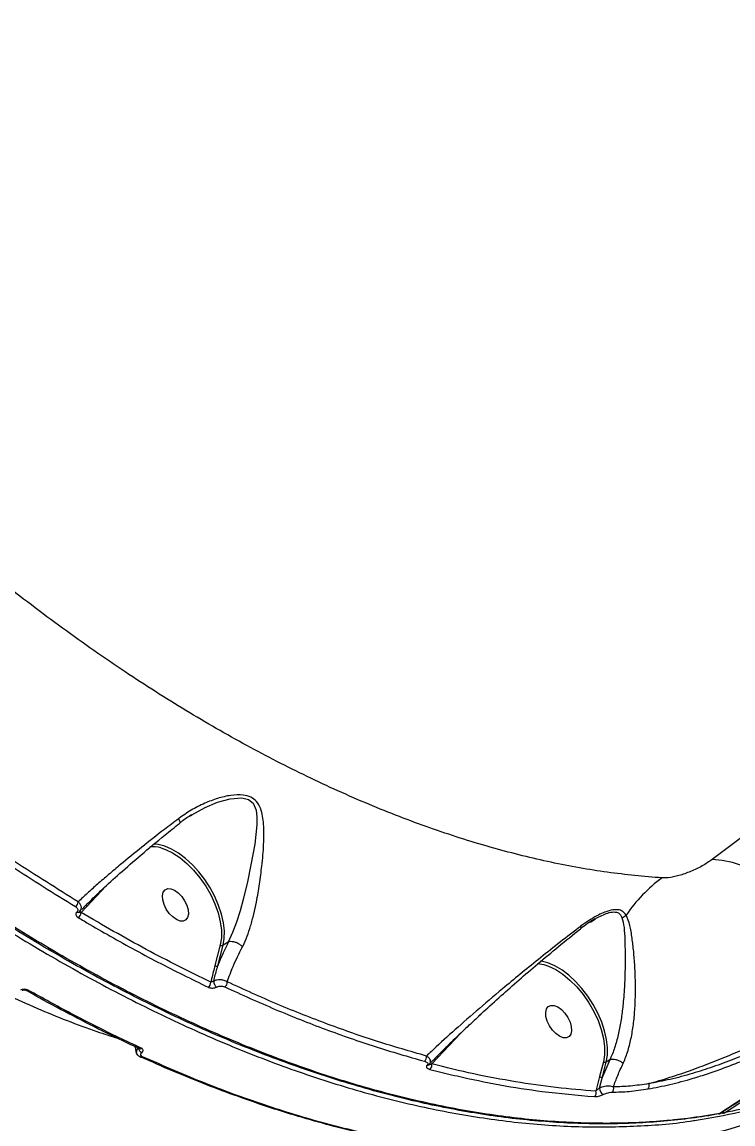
# Model space of a CAD drawing. Header units: millimetres. Extents: x -6028 to 5958, y -6064 to 4137.
# Drawn here: x 1170.8 to 1345.4, y -1603.7 to -1333 of the extents above; entities that cross this region are included whole.
import ezdxf

# ---------------------------------------------------------------- set-up
doc = ezdxf.new("R2010")
doc.units = ezdxf.units.MM
for name, color, linetype in [('DIKOM_ОБЪЕКТ', 7, 'Continuous'), ('DIKOM_РАЗМЕР_ЗОНА', 7, 'Continuous'), ('DIKOM_РАЗМЕР_ОБЪЕКТА', 7, 'Continuous')]:
    doc.layers.add(name, color=color, linetype=linetype)
doc.styles.add('style1', font='arial.ttf', dxfattribs={"width": 0.8})
doc.dimstyles.new('1-50', dxfattribs={"dimtxt": 300, "dimasz": 200, "dimexe": 100, "dimexo": 0, "dimgap": 100, "dimtad": 1, "dimtxsty": 'style1', "dimcen": 200, "dimclrd": 7, "dimclre": 7, "dimclrt": 7, "dimadec": 1, "dimazin": 2, "dimtfac": 1, "dimtmove": 0, "dimatfit": 2, "dimfxl": 0, "dimlwd": 25, "dimlwe": 18, "dimarcsym": 0})

# ---------------------------------------------------------------- blocks, each defined once
blk = doc.blocks.new('*D9')
at = {"layer": 'Defpoints', "color": 0, "transparency": 16777216}
for p in [(-6027.56, 1459.58), (4556.58, 1382.7), (4556.58, -5964.37)]:
    blk.add_point(p, dxfattribs=at)
at = {"layer": 'DIKOM_РАЗМЕР_ЗОНА', "color": 7, "lineweight": 18, "transparency": 16777216}
for p, q in [((-6027.56, 1459.58), (-6027.56, -6064.37)), ((4556.58, 1382.7), (4556.58, -6064.37))]:
    blk.add_line(p, q, dxfattribs=at)
at = {"layer": 'DIKOM_РАЗМЕР_ЗОНА', "color": 7, "lineweight": 25, "transparency": 16777216}
blk.add_line((-5827.56, -5964.37), (4356.58, -5964.37), dxfattribs=at)
at = {"layer": 'DIKOM_РАЗМЕР_ЗОНА', "color": 7, "transparency": 16777216}
for points in [[(-5827.56, -5931.03), (-5827.56, -5997.7), (-6027.56, -5964.37)], [(4356.58, -5931.03), (4356.58, -5997.7), (4556.58, -5964.37)]]:
    blk.add_solid(points, dxfattribs=at)
at = {"layer": 'DIKOM_РАЗМЕР_ЗОНА', "color": 7, "transparency": 16777216, "insert": (157.08, -5711.2), "char_height": 300, "attachment_point": 5, "style": 'style1'}
blk.add_mtext('10600', dxfattribs=at)
blk = doc.blocks.new('*D11')
at = {"layer": 'Defpoints', "color": 0, "transparency": 16777216}
for p in [(259.43, 2965.58), (1920.55, -3002.33), (4022.59, -3002.33)]:
    blk.add_point(p, dxfattribs=at)
at = {"layer": 'DIKOM_РАЗМЕР_ОБЪЕКТА', "color": 7, "lineweight": 18, "transparency": 16777216}
for p, q in [((259.43, 2965.58), (4122.59, 2965.58)), ((1920.55, -3002.33), (4122.59, -3002.33))]:
    blk.add_line(p, q, dxfattribs=at)
at = {"layer": 'DIKOM_РАЗМЕР_ОБЪЕКТА', "color": 7, "lineweight": 25, "transparency": 16777216}
blk.add_line((4022.59, 2765.58), (4022.59, -2802.33), dxfattribs=at)
at = {"layer": 'DIKOM_РАЗМЕР_ОБЪЕКТА', "color": 7, "transparency": 16777216}
for points in [[(3989.25, 2765.58), (4055.92, 2765.58), (4022.59, 2965.58)], [(3989.25, -2802.33), (4055.92, -2802.33), (4022.59, -3002.33)]]:
    blk.add_solid(points, dxfattribs=at)
at = {"layer": 'DIKOM_РАЗМЕР_ОБЪЕКТА', "color": 7, "transparency": 16777216, "insert": (3769.41, -24.42), "char_height": 300, "attachment_point": 5, "rotation": 90, "style": 'style1'}
blk.add_mtext('6000', dxfattribs=at)
blk = doc.blocks.new('*D12')
at = {"layer": 'Defpoints', "color": 0, "transparency": 16777216}
for p in [(3056.58, 1987.9), (-4027.97, 676.5), (3056.58, -3714.77)]:
    blk.add_point(p, dxfattribs=at)
at = {"layer": 'DIKOM_РАЗМЕР_ОБЪЕКТА', "color": 7, "lineweight": 18, "transparency": 16777216}
for p, q in [((3056.58, 1987.9), (3056.58, -3814.77)), ((-4027.97, 676.5), (-4027.97, -3814.77))]:
    blk.add_line(p, q, dxfattribs=at)
at = {"layer": 'DIKOM_РАЗМЕР_ОБЪЕКТА', "color": 7, "lineweight": 25, "transparency": 16777216}
blk.add_line((-3827.97, -3714.77), (2856.58, -3714.77), dxfattribs=at)
at = {"layer": 'DIKOM_РАЗМЕР_ОБЪЕКТА', "color": 7, "transparency": 16777216}
for points in [[(-3827.97, -3681.44), (-3827.97, -3748.11), (-4027.97, -3714.77)], [(2856.58, -3681.44), (2856.58, -3748.11), (3056.58, -3714.77)]]:
    blk.add_solid(points, dxfattribs=at)
at = {"layer": 'DIKOM_РАЗМЕР_ОБЪЕКТА', "color": 7, "transparency": 16777216, "insert": (20, -3461.6), "char_height": 300, "attachment_point": 5, "style": 'style1'}
blk.add_mtext('7100', dxfattribs=at)

msp = doc.modelspace()

# ---------------------------------------------------------------- linework, layer by layer
at = {"layer": 'DIKOM_ОБЪЕКТ', "color": 7, "linetype": 'Continuous', "lineweight": 15}
for p, q in [((1212.124, -1528.019), (1212.494, -1527.762)), ((1209.488, -1529.819), (1209.437, -1529.884)), ((1186.641, -1550.335), (1191.34, -1545.303)), ((1185.195, -1551.288), (1184.974, -1551.518)), ((1185.263, -1551.781), (1186.641, -1550.335)), ((1310.427, -1554.114), (1311.528, -1553.378)), ((1221.433, -1559.033), (1220.174, -1559.836)), ((1221.435, -1559.032), (1221.433, -1559.033)), ((1219.477, -1559.751), (1218.153, -1564.806)), ((1218.85, -1564.891), (1220.174, -1559.836)), ((1272.938, -1587.408), (1278.483, -1581.471)), ((1199.796, -1587.257), (1199.842, -1587.281)), ((1270.973, -1588.906), (1270.81, -1589.075)), ((1271.44, -1588.99), (1272.938, -1587.408)), ((1313.617, -1588.426), (1312.668, -1592.055)), ((1315.139, -1587.986), (1313.364, -1592.14)), ((1313.364, -1592.14), (1314.315, -1588.511)), ((1315.139, -1587.986), (1314.315, -1588.511)), ((1315.142, -1587.984), (1315.139, -1587.986)), ((1312.668, -1592.055), (1311.752, -1595.668)), ((1312.614, -1594.929), (1313.364, -1592.14)), ((1341.956, -1601.237), (1341.008, -1601.411))]:
    msp.add_line(p, q, dxfattribs=at)
at = {"layer": 'DIKOM_ОБЪЕКТ', "color": 7, "linetype": 'Continuous', "lineweight": 15, "flags": 128}
for points in [[(1212.494, -1527.762), (1215.75, -1525.968), (1218.758, -1524.688), (1221.86, -1523.808), (1224.723, -1523.582), (1226.365, -1523.99), (1227.515, -1524.92), (1228.255, -1526.596), (1228.481, -1528.351), (1228.461, -1530.219), (1227.935, -1534.977), (1227.009, -1540.081), (1226.125, -1544.263), (1225.092, -1548.544), (1224.319, -1551.371), (1223.455, -1554.132), (1222.505, -1556.696), (1221.436, -1559.031), (1221.435, -1559.032), (1221.435, -1559.032)], [(1354.446, -1528.187), (1340.326, -1538.762)], [(1220.174, -1559.836), (1220.448, -1558.158), (1220.471, -1556.297), (1220.24, -1554.292), (1219.762, -1552.187), (1219.045, -1550.028), (1218.107, -1547.86), (1216.968, -1545.733), (1215.651, -1543.69), (1214.186, -1541.778), (1212.604, -1540.036), (1210.94, -1538.504), (1209.23, -1537.214), (1207.511, -1536.194), (1205.82, -1535.467), (1204.194, -1535.048), (1203.164, -1534.945)], [(1204.821, -1535.898), (1206.009, -1536.29), (1207.752, -1537.128), (1209.513, -1538.274), (1211.248, -1539.701), (1212.915, -1541.375), (1214.475, -1543.254), (1215.889, -1545.294), (1217.124, -1547.445), (1218.15, -1549.656), (1218.941, -1551.872), (1219.479, -1554.041), (1219.751, -1556.11), (1219.766, -1557.79)], [(1378.24, -1569.285), (1376.369, -1566.022), (1374.308, -1562.826), (1372.075, -1559.726), (1369.693, -1556.752), (1367.182, -1553.929), (1364.565, -1551.285), (1361.866, -1548.841), (1359.109, -1546.622), (1356.32, -1544.647), (1353.525, -1542.935), (1350.748, -1541.5), (1348.015, -1540.357), (1345.351, -1539.514), (1342.78, -1538.981), (1340.326, -1538.762)], [(1206.548, -1545.908), (1207.344, -1545.939), (1208.23, -1546.291), (1209.134, -1546.935), (1209.984, -1547.819), (1210.71, -1548.872), (1211.253, -1550.008), (1211.57, -1551.135), (1211.635, -1552.163), (1211.443, -1553.006), (1211.008, -1553.599), (1210.367, -1553.891), (1209.571, -1553.86), (1208.685, -1553.508), (1207.781, -1552.864), (1206.931, -1551.98), (1206.205, -1550.927), (1205.661, -1549.791), (1205.344, -1548.664), (1205.28, -1547.637), (1205.472, -1546.793), (1205.907, -1546.201), (1206.548, -1545.908)], [(1219.766, -1557.79), (1219.75, -1558.029), (1219.477, -1559.751)], [(1297.391, -1564.305), (1298.466, -1564.456), (1298.962, -1564.573)], [(1314.315, -1588.511), (1314.589, -1586.834), (1314.612, -1584.973), (1314.381, -1582.968), (1313.902, -1580.863), (1313.186, -1578.703), (1312.248, -1576.536), (1311.108, -1574.408), (1309.792, -1572.366), (1308.327, -1570.453), (1306.745, -1568.712), (1305.081, -1567.179), (1303.371, -1565.89), (1301.652, -1564.87), (1299.961, -1564.143), (1298.335, -1563.724), (1298.104, -1563.689)], [(1298.962, -1564.573), (1300.15, -1564.965), (1301.893, -1565.803), (1303.654, -1566.949), (1305.389, -1568.376), (1307.056, -1570.05), (1308.616, -1571.929), (1310.03, -1573.969), (1311.265, -1576.121), (1312.291, -1578.331), (1313.082, -1580.548), (1313.62, -1582.717), (1313.892, -1584.785), (1313.907, -1586.466)], [(1300.689, -1574.584), (1301.485, -1574.615), (1302.371, -1574.966), (1303.275, -1575.61), (1304.125, -1576.495), (1304.851, -1577.548), (1305.394, -1578.684), (1305.711, -1579.811), (1305.776, -1580.838), (1305.583, -1581.682), (1305.149, -1582.274), (1304.508, -1582.566), (1303.712, -1582.536), (1302.826, -1582.184), (1301.921, -1581.54), (1301.072, -1580.655), (1300.346, -1579.603), (1299.802, -1578.467), (1299.485, -1577.339), (1299.42, -1576.312), (1299.613, -1575.468), (1300.048, -1574.876), (1300.689, -1574.584)], [(1199.553, -1585.197), (1199.555, -1585.198), (1199.585, -1585.21)], [(1313.907, -1586.466), (1313.891, -1586.704), (1313.617, -1588.426)], [(1357.002, -1591.513), (1342.219, -1601.168)], [(1343.355, -1600.961), (1358.138, -1591.306)], [(1342.219, -1601.168), (1342.073, -1601.239), (1341.964, -1601.267)], [(1342.219, -1601.168), (1342.322, -1601.131), (1342.334, -1601.124)], [(1343.112, -1601.058), (1343.209, -1601.032), (1343.355, -1600.961)]]:
    msp.add_lwpolyline(points, dxfattribs=at)
at = {"layer": 'DIKOM_ОБЪЕКТ', "color": 7, "linetype": 'Continuous', "lineweight": 15}
for centre, radius, start, end in [((1202.766, -1543.269), 7.653, 74.41952, 94.54952), ((1349.068, -1572.311), 35.867, 125.96715, 146.35306), ((1182.972, -1549.034), 1.583, 304.67842, 355.99171), ((1186.982, -1550.044), 0.448, 142.49099, 220.47119), ((1184.514, -1551.151), 0.581, 240.14209, 309.02509), ((1183.708, -1551.731), 1.556, 304.50189, 358.16634), ((1317.41, -1550.152), 2.91, 284.71287, 308.20208), ((1219.885, -1559.301), 0.608, 227.79373, 298.34366), ((1218.562, -1564.356), 0.608, 227.80208, 298.33531), ((1215.7, -1568.987), 1.427, 305.33514, 4.38544), ((1219.736, -1568.66), 1.878, 178.19198, 230.34142), ((1219.758, -1568.893), 1.428, 305.59847, 3.04643), ((1172.051, -1570.492), 0.514, 244.41343, 308.55631), ((1200.695, -1584.858), 1.394, 187.79472, 250.18727), ((1199.753, -1584.676), 0.56, 252.55893, 306.12994), ((1200.036, -1586.768), 0.549, 249.30955, 306.40399), ((1268.869, -1587.291), 1.272, 306.83514, 11.84444), ((1270.368, -1588.765), 0.533, 261.31222, 313.44503), ((1270.215, -1589.3), 1.263, 306.84027, 14.19707), ((1273.279, -1587.117), 0.449, 142.7022, 220.47103), ((1314.026, -1587.976), 0.608, 227.81486, 298.31386), ((1313.076, -1591.605), 0.607, 227.76733, 298.37007), ((1314.96, -1595.029), 1.177, 311.09512, 20.50373), ((1323.588, -1594.35), 1.272, 323.42834, 24.35767), ((1310.668, -1596.087), 1.162, 307.8396, 21.13715), ((1314.454, -1594.89), 1.84, 181.226, 240.18563), ((1341.795, -1600.281), 1, 280.09203, 302.56964), ((1342.929, -1600.075), 1, 247.50816, 280.54242), ((1343.304, -1600.276), 0.687, 228.52389, 274.23985)]:
    msp.add_arc(centre, radius, start, end, dxfattribs=at)
for points, knots in [([(1341.008, -1601.411), (1340.497, -1601.506), (1337.789, -1602.011), (1332.75, -1602.648), (1325.905, -1603.311), (1318.947, -1603.667), (1311.905, -1603.745), (1304.777, -1603.538), (1297.559, -1603.05), (1290.25, -1602.279), (1282.848, -1601.227), (1275.351, -1599.893), (1267.757, -1598.277), (1260.064, -1596.377), (1252.268, -1594.193), (1244.376, -1591.726), (1236.415, -1588.984), (1228.416, -1585.978), (1220.403, -1582.715), (1212.379, -1579.198), (1204.341, -1575.426), (1196.287, -1571.4), (1188.212, -1567.117), (1180.116, -1562.577), (1171.997, -1557.778), (1163.851, -1552.72), (1155.676, -1547.399), (1147.474, -1541.817), (1139.264, -1535.987), (1131.081, -1529.933), (1122.955, -1523.675), (1114.896, -1517.223), (1106.898, -1510.573), (1098.96, -1503.724), (1091.078, -1496.674), (1083.249, -1489.42), (1075.472, -1481.962), (1067.744, -1474.296), (1060.064, -1466.421), (1052.429, -1458.332), (1044.854, -1450.047), (1037.373, -1441.6), (1030.012, -1433.021), (1022.782, -1424.324), (1015.676, -1415.5), (1008.693, -1406.55), (1001.833, -1397.473), (995.095, -1388.268), (988.479, -1378.938), (981.987, -1369.481), (975.617, -1359.898), (969.37, -1350.188), (963.254, -1340.361), (957.283, -1330.445), (951.478, -1320.469), (945.851, -1310.454), (940.402, -1300.403), (935.132, -1290.316), (930.039, -1280.193), (925.124, -1270.034), (920.386, -1259.839), (915.827, -1249.608), (911.445, -1239.341), (907.242, -1229.039), (903.22, -1218.707), (899.388, -1208.367), (895.758, -1198.053), (892.34, -1187.791), (889.137, -1177.589), (886.147, -1167.447), (883.371, -1157.362), (880.807, -1147.335), (878.456, -1137.367), (876.318, -1127.458), (874.393, -1117.608), (872.681, -1107.816), (871.189, -1098.089), (869.988, -1089.166), (869.385, -1083.537), (869.123, -1081.088)], [0, 0, 0, 0, 0.0030782, 0.0163405, 0.0296135, 0.0428228, 0.055974, 0.0690814, 0.0821601, 0.0952248, 0.1082899, 0.1213668, 0.1344688, 0.1476106, 0.1608066, 0.1740715, 0.1873725, 0.2006224, 0.2138062, 0.2269396, 0.2400371, 0.2531137, 0.2661847, 0.279263, 0.2923601, 0.3054908, 0.3186699, 0.3319123, 0.3452118, 0.3584902, 0.371691, 0.3848363, 0.3979408, 0.4110198, 0.4240877, 0.4371602, 0.4502468, 0.4633624, 0.4765219, 0.4897402, 0.5030275, 0.5163125, 0.5295082, 0.5426617, 0.5557837, 0.5688851, 0.5819761, 0.5950675, 0.608168, 0.6212865, 0.6344338, 0.6476206, 0.6608573, 0.674109, 0.6873214, 0.7004888, 0.7136219, 0.7267314, 0.7398275, 0.7529211, 0.7660213, 0.7791364, 0.7922771, 0.8054535, 0.8186766, 0.8319339, 0.8451661, 0.8583476, 0.8714922, 0.8846101, 0.897712, 0.9108083, 0.923909, 0.9370216, 0.9501565, 0.963324, 0.9765346, 0.9897901, 1, 1, 1, 1]), ([(1342.219, -1601.168), (1339.601, -1601.591), (1332.547, -1602.73), (1320.618, -1603.637), (1306.354, -1603.599), (1291.506, -1602.385), (1276.111, -1599.969), (1260.207, -1596.325), (1244.147, -1591.534), (1227.987, -1585.641), (1211.789, -1578.71), (1195.288, -1570.63), (1178.529, -1561.379), (1161.566, -1550.961), (1144.772, -1539.606), (1128.201, -1527.374), (1111.901, -1514.345), (1095.605, -1500.307), (1079.372, -1485.264), (1063.262, -1469.247), (1047.812, -1452.802), (1033.051, -1436.034), (1018.989, -1419.044), (1005.219, -1401.355), (991.797, -1382.996), (978.776, -1364.012), (966.27, -1344.555), (954.329, -1324.677), (942.991, -1304.438), (932.228, -1283.768), (922.104, -1262.722), (912.669, -1241.366), (904.133, -1220.169), (896.502, -1199.202), (889.764, -1178.525), (883.813, -1157.803), (878.696, -1137.105), (874.474, -1116.515), (871.362, -1097.656), (870, -1085.847), (869.398, -1080.624)], [0, 0, 0, 0, 0.0156515, 0.0421673, 0.0687038, 0.0952198, 0.1225059, 0.1498143, 0.1771005, 0.2036164, 0.2301528, 0.2566688, 0.2839549, 0.3112633, 0.3385496, 0.3650654, 0.391602, 0.4181179, 0.4454041, 0.4727125, 0.4999987, 0.5255599, 0.5511394, 0.5767007, 0.6029495, 0.6292179, 0.6554666, 0.6819826, 0.7085191, 0.7350351, 0.7623213, 0.7896298, 0.8169161, 0.8434321, 0.8699686, 0.8964846, 0.9237708, 0.9510793, 0.9783655, 1, 1, 1, 1]), ([(1328.002, -1543.282), (1323.542, -1542.888), (1314.618, -1542.099), (1300.792, -1539.592), (1286.56, -1536.093), (1271.92, -1531.473), (1256.923, -1525.746), (1241.896, -1519.033), (1226.894, -1511.38), (1211.966, -1502.854), (1196.869, -1493.315), (1181.651, -1482.754), (1166.363, -1471.183), (1151.337, -1458.853), (1136.619, -1445.825), (1122.247, -1432.171), (1107.99, -1417.672), (1093.906, -1402.344), (1080.048, -1386.22), (1066.714, -1369.645), (1053.937, -1352.685), (1041.74, -1335.413), (1029.93, -1317.558), (1018.568, -1299.158), (1007.705, -1280.264), (997.57, -1261.275), (988.183, -1242.256), (979.546, -1223.272), (971.527, -1204.031), (964.184, -1184.591), (957.552, -1165.012), (952.2, -1147.078), (947.881, -1130.789), (945.685, -1121.052), (944.586, -1116.179)], [0, 0, 0, 0, 0.0311784, 0.0623811, 0.0935593, 0.1256442, 0.1577553, 0.1898401, 0.2210202, 0.2522243, 0.2834045, 0.3154899, 0.347601, 0.3796861, 0.410889, 0.4421159, 0.4733189, 0.5054256, 0.5375585, 0.5696653, 0.6009196, 0.6321979, 0.6634521, 0.69561, 0.7277939, 0.7599519, 0.7912842, 0.8226406, 0.8539729, 0.886209, 0.9184711, 0.9507073, 0.9753304, 1, 1, 1, 1]), ([(1708.088, -1168.515), (1706.753, -1171.4), (1702.88, -1179.766), (1696.295, -1193.484), (1688.261, -1209.607), (1679.999, -1225.551), (1671.516, -1241.313), (1662.811, -1256.888), (1653.89, -1272.274), (1644.752, -1287.465), (1635.401, -1302.458), (1625.84, -1317.249), (1616.07, -1331.834), (1606.094, -1346.209), (1595.916, -1360.371), (1585.537, -1374.316), (1574.959, -1388.039), (1564.188, -1401.538), (1553.223, -1414.81), (1542.07, -1427.849), (1530.73, -1440.655), (1519.206, -1453.221), (1507.503, -1465.547), (1495.621, -1477.627), (1483.566, -1489.46), (1471.339, -1501.042), (1458.944, -1512.369), (1446.385, -1523.44), (1433.665, -1534.252), (1420.786, -1544.8), (1407.752, -1555.083), (1394.567, -1565.098), (1381.235, -1574.843), (1367.755, -1584.311), (1354.792, -1593.083), (1346.268, -1598.584), (1342.334, -1601.124)], [0, 0, 0, 0, 0.0157708, 0.0457271, 0.0756836, 0.1056401, 0.1355963, 0.1655526, 0.1955087, 0.2254648, 0.2554208, 0.2853767, 0.3153326, 0.3452882, 0.3752437, 0.4051993, 0.4351545, 0.4651098, 0.4950648, 0.5250198, 0.5549744, 0.5849292, 0.6148836, 0.644838, 0.674792, 0.7047462, 0.7347001, 0.7646537, 0.7946071, 0.8245605, 0.8545135, 0.8844664, 0.9144194, 0.944372, 0.9743244, 1, 1, 1, 1]), ([(898.116, -1208.316), (899.614, -1212.4), (903.679, -1223.486), (911.005, -1241.629), (920.28, -1262.682), (930.343, -1283.665), (941.131, -1304.479), (952.598, -1325.025), (964.714, -1345.238), (977.472, -1365.076), (990.838, -1384.515), (1004.765, -1403.496), (1019.187, -1421.934), (1034.037, -1439.741), (1049.274, -1456.855), (1064.88, -1473.233), (1080.82, -1488.864), (1097.043, -1503.704), (1113.473, -1517.688), (1130.033, -1530.746), (1146.673, -1542.832), (1163.366, -1553.904), (1180.084, -1563.964), (1196.774, -1572.991), (1213.359, -1580.943), (1229.761, -1587.782), (1245.928, -1593.477), (1261.827, -1597.994), (1277.439, -1601.352), (1292.711, -1603.539), (1307.594, -1604.59), (1321.944, -1604.342), (1331.385, -1603.681), (1335.903, -1602.852), (1335.975, -1602.838)], [0, 0, 0, 0, 0.0190116, 0.0516077, 0.0843063, 0.1170573, 0.1498084, 0.182507, 0.215103, 0.2476989, 0.2803976, 0.3131485, 0.3458996, 0.3785982, 0.4111941, 0.4437902, 0.4764888, 0.5092397, 0.5419908, 0.5746895, 0.6072855, 0.6398813, 0.6725798, 0.7053309, 0.7380821, 0.7707806, 0.8033765, 0.8359726, 0.8686711, 0.9014221, 0.934173, 0.9668717, 0.9994676, 1, 1, 1, 1]), ([(901.536, -1287.944), (904.252, -1293.482), (909.688, -1304.564), (918.485, -1321.05), (927.723, -1337.381), (937.559, -1353.727), (947.988, -1370.042), (959.006, -1386.281), (970.442, -1402.176), (982.606, -1418.131), (995.513, -1434.06), (1009.158, -1449.873), (1023.283, -1465.231), (1037.859, -1480.058), (1052.844, -1494.288), (1067.893, -1507.59), (1082.95, -1519.943), (1097.964, -1531.345), (1113.195, -1541.997), (1128.602, -1551.828), (1144.132, -1560.777), (1159.436, -1568.662), (1174.446, -1575.397), (1186.032, -1580.056), (1192.575, -1582.14), (1194.293, -1582.687)], [0, 0, 0, 0, 0.04067782, 0.08140387, 0.12212997, 0.16280739, 0.20515294, 0.24755377, 0.28995427, 0.33229949, 0.37834132, 0.42441865, 0.47046049, 0.51784693, 0.56527228, 0.61265875, 0.65854862, 0.70447333, 0.75036291, 0.79759112, 0.84485832, 0.8920866, 0.93786711, 0.98368298, 1, 1, 1, 1]), ([(1121.219, -1505.188), (1126.362, -1509.412), (1136.649, -1517.86), (1152.287, -1529.528), (1168.041, -1540.495), (1178.596, -1547.056), (1183.873, -1550.336)], [0, 0, 0, 0, 0.2485947, 0.4971896, 0.7485945, 1, 1, 1, 1]), ([(1184.552, -1549.144), (1179.345, -1545.909), (1168.933, -1539.439), (1153.273, -1528.553), (1137.61, -1516.884), (1127.23, -1508.362), (1122.04, -1504.101)], [0, 0, 0, 0, 0.248596, 0.497189, 0.7485942, 1, 1, 1, 1]), ([(1224.919, -1560.187), (1224.964, -1560.098), (1225.374, -1559.299), (1226.084, -1557.647), (1226.962, -1555.034), (1227.718, -1552.195), (1228.466, -1548.725), (1229.148, -1544.728), (1229.755, -1539.929), (1230.198, -1534.966), (1230.222, -1530.943), (1229.919, -1528.097), (1229.436, -1526.172), (1228.554, -1524.518), (1227.051, -1523.358), (1224.866, -1522.77), (1222.012, -1522.913), (1218.798, -1523.678), (1215.526, -1524.933), (1212.27, -1526.567), (1210.218, -1528.004), (1209.191, -1528.722)], [0, 0, 0, 0, 0.0056308, 0.0508132, 0.0960131, 0.1438706, 0.1917642, 0.2633138, 0.3349751, 0.4270906, 0.5191807, 0.5590183, 0.5987824, 0.6438162, 0.6799267, 0.7160688, 0.7691211, 0.8237184, 0.8784535, 0.9392269, 1, 1, 1, 1]), ([(1209.191, -1528.722), (1208.042, -1529.6), (1204.908, -1531.99), (1200.059, -1535.814), (1195.536, -1539.502), (1191.994, -1542.486), (1189.272, -1544.842), (1186.752, -1547.087), (1185.285, -1548.459), (1184.552, -1549.144)], [0, 0, 0, 0, 0.1128017, 0.3073743, 0.5062372, 0.6280296, 0.7498267, 0.874916, 1, 1, 1, 1]), ([(1209.191, -1528.722), (1209.211, -1528.757), (1209.347, -1529), (1209.52, -1529.39), (1209.595, -1529.735), (1209.517, -1529.797), (1209.488, -1529.819)], [0, 0, 0, 0, 0.0626913, 0.4337033, 0.7924295, 1, 1, 1, 1]), ([(1212.433, -1527.774), (1211.621, -1528.266), (1210.595, -1528.889), (1209.682, -1529.662), (1209.491, -1529.824)], [0, 0, 0, 0, 0.7906735, 1, 1, 1, 1]), ([(1187.553, -1548.891), (1188.494, -1547.979), (1190.674, -1545.867), (1194.847, -1542.083), (1199.992, -1537.607), (1204.976, -1533.451), (1208.246, -1530.835), (1209.431, -1529.887)], [0, 0, 0, 0, 0.16702351, 0.38658345, 0.62235079, 0.86316535, 1, 1, 1, 1]), ([(1209.431, -1529.887), (1209.432, -1529.886), (1209.434, -1529.885), (1209.436, -1529.884), (1209.437, -1529.884), (1209.437, -1529.884)], [0, 0, 0, 0, 0.4542128, 0.8177124, 1, 1, 1, 1]), ([(1340.326, -1538.762), (1339.534, -1539.295), (1337.96, -1540.355), (1335.053, -1541.745), (1332.142, -1542.77), (1329.684, -1543.29), (1328.497, -1543.284), (1328.002, -1543.282)], [0, 0, 0, 0, 0.21801727, 0.43323462, 0.64378725, 0.85143241, 1, 1, 1, 1]), ([(1183.873, -1550.336), (1184.037, -1550.457), (1184.326, -1550.671), (1184.483, -1551.044), (1184.464, -1551.378), (1184.305, -1551.562), (1184.224, -1551.654)], [0, 0, 0, 0, 0.32916231, 0.57972159, 0.78857196, 1, 1, 1, 1]), ([(1184.879, -1551.602), (1185.017, -1551.445), (1185.287, -1551.137), (1185.379, -1550.532), (1185.203, -1549.881), (1184.85, -1549.41), (1184.593, -1549.181), (1184.552, -1549.144)], [0, 0, 0, 0, 0.2233959, 0.4376852, 0.6849817, 0.9488026, 1, 1, 1, 1]), ([(1187.747, -1548.734), (1187.049, -1549.414), (1186.239, -1550.206), (1185.552, -1550.918), (1185.457, -1551.017)], [0, 0, 0, 0, 0.8606202, 1, 1, 1, 1]), ([(1319.209, -1552.438), (1318.886, -1552.015), (1318.327, -1551.284), (1316.781, -1550.989), (1315.155, -1551.256), (1313.523, -1551.839), (1311.121, -1552.968), (1309.306, -1554.24), (1307.989, -1555.163)], [0, 0, 0, 0, 0.1914563, 0.3312467, 0.4704913, 0.5823767, 0.6969298, 1, 1, 1, 1]), ([(1184.224, -1551.654), (1184.141, -1551.752), (1183.975, -1551.945), (1183.96, -1552.297), (1184.128, -1552.657), (1184.391, -1552.892), (1184.569, -1553.001), (1184.589, -1553.013)], [0, 0, 0, 0, 0.2147744, 0.4259273, 0.6816741, 0.9641797, 1, 1, 1, 1]), ([(1184.589, -1553.013), (1185.061, -1553.293), (1187.419, -1554.695), (1193.934, -1558.467), (1204.128, -1564.072), (1212.39, -1568.123), (1216.525, -1570.151)], [0, 0, 0, 0, 0.0441463, 0.2207248, 0.6100146, 1, 1, 1, 1]), ([(1185.263, -1551.781), (1185.172, -1551.78), (1185.014, -1551.78), (1184.873, -1551.74), (1184.828, -1551.691), (1184.839, -1551.642), (1184.868, -1551.614), (1184.879, -1551.602)], [0, 0, 0, 0, 0.3756612, 0.6517535, 0.8444396, 0.93485, 1, 1, 1, 1]), ([(1217.122, -1568.878), (1211.839, -1566.279), (1201.258, -1561.073), (1190.6, -1554.881), (1185.263, -1551.781)], [0, 0, 0, 0, 0.49927249, 1, 1, 1, 1]), ([(1311.494, -1553.337), (1311.405, -1553.383), (1310.803, -1553.7), (1309.617, -1554.492), (1308.568, -1555.302), (1308.011, -1555.733)], [0, 0, 0, 0, 0.0751441, 0.5092785, 1, 1, 1, 1]), ([(1311.528, -1553.378), (1311.617, -1553.317), (1312.166, -1552.943), (1313.236, -1552.459), (1314.744, -1551.84), (1316.244, -1551.548), (1317.577, -1551.84), (1317.937, -1552.55), (1318.149, -1552.966)], [0, 0, 0, 0, 0.0312842, 0.1929142, 0.3539921, 0.5438538, 0.7325331, 1, 1, 1, 1]), ([(1318.149, -1552.966), (1318.346, -1553.752), (1318.74, -1555.326), (1318.855, -1558.366), (1318.948, -1561.641), (1318.933, -1565.335), (1318.811, -1569.539), (1318.512, -1573.779), (1318.043, -1577.648), (1317.451, -1581.048), (1316.613, -1584.243), (1315.857, -1586.606), (1315.247, -1587.667), (1315.142, -1587.984), (1315.142, -1587.984)], [0, 0, 0, 0, 0.1075102, 0.215373, 0.3137292, 0.4120639, 0.5267821, 0.6413679, 0.7248265, 0.8082247, 0.8908984, 0.9734903, 0.9999859, 1, 1, 1, 1]), ([(1318.441, -1588.854), (1318.576, -1588.556), (1319.126, -1587.344), (1319.919, -1584.935), (1320.671, -1581.545), (1321.156, -1577.972), (1321.454, -1573.922), (1321.516, -1569.49), (1321.348, -1565.114), (1321.057, -1561.287), (1320.644, -1557.906), (1320.169, -1554.793), (1319.529, -1553.222), (1319.209, -1552.438)], [0, 0, 0, 0, 0.0275927, 0.1121792, 0.1968219, 0.2807381, 0.3647057, 0.4782493, 0.5919097, 0.6886538, 0.7854225, 0.8928634, 1, 1, 1, 1]), ([(1307.989, -1555.163), (1307.802, -1555.307), (1305.9, -1556.763), (1302.369, -1559.509), (1297.599, -1563.306), (1293.084, -1566.977), (1287.906, -1571.269), (1282.24, -1576.08), (1276.388, -1581.223), (1272.475, -1584.797), (1270.516, -1586.65), (1270.115, -1587.03)], [0, 0, 0, 0, 0.0115194, 0.1169999, 0.2229819, 0.3292416, 0.435103, 0.6083268, 0.7820046, 0.9552826, 1, 1, 1, 1]), ([(1283.099, -1577.101), (1283.447, -1576.777), (1285.138, -1575.203), (1288.383, -1572.287), (1292.823, -1568.368), (1297.522, -1564.334), (1302.519, -1560.143), (1306.132, -1557.233), (1307.938, -1555.779)], [0, 0, 0, 0, 0.0506531, 0.2464167, 0.4317422, 0.6170191, 0.808604, 1, 1, 1, 1]), ([(1307.989, -1555.163), (1307.998, -1555.187), (1308.059, -1555.361), (1308.115, -1555.651), (1308.004, -1555.732), (1307.945, -1555.776)], [0, 0, 0, 0, 0.0700637, 0.5005515, 1, 1, 1, 1]), ([(1221.433, -1559.033), (1220.605, -1560.783), (1219.664, -1562.775), (1218.938, -1564.662), (1218.85, -1564.891)], [0, 0, 0, 0, 0.8785757, 1, 1, 1, 1]), ([(1224.919, -1560.187), (1224.891, -1560.158), (1224.714, -1559.974), (1224.289, -1559.628), (1223.574, -1559.233), (1222.783, -1558.975), (1222.019, -1558.884), (1221.63, -1558.983), (1221.435, -1559.032)], [0, 0, 0, 0, 0.0319191, 0.2048537, 0.4036112, 0.6024043, 0.8011957, 1, 1, 1, 1]), ([(1221.184, -1568.818), (1221.626, -1567.566), (1222.593, -1564.829), (1224.101, -1561.82), (1224.919, -1560.187)], [0, 0, 0, 0, 0.4574444, 1, 1, 1, 1]), ([(1218.153, -1564.806), (1218.092, -1565.044), (1217.743, -1566.396), (1217.403, -1567.757), (1217.122, -1568.878)], [0, 0, 0, 0, 0.1757012, 1, 1, 1, 1]), ([(1217.86, -1568.601), (1218.117, -1567.606), (1218.437, -1566.371), (1218.783, -1565.131), (1218.85, -1564.891)], [0, 0, 0, 0, 0.805872, 1, 1, 1, 1]), ([(1216.525, -1570.151), (1216.564, -1570.168), (1216.735, -1570.245), (1217.092, -1570.33), (1217.599, -1570.348), (1218.106, -1570.279), (1218.394, -1570.164), (1218.538, -1570.106)], [0, 0, 0, 0, 0.0733943, 0.3225341, 0.5550484, 0.7774061, 1, 1, 1, 1]), ([(1217.86, -1568.601), (1217.816, -1568.625), (1217.765, -1568.653), (1217.652, -1568.707), (1217.518, -1568.764), (1217.334, -1568.828), (1217.203, -1568.863), (1217.137, -1568.875), (1217.122, -1568.878)], [0, 0, 0, 0, 0.1600293, 0.186563, 0.3963388, 0.6399415, 0.9172268, 1, 1, 1, 1]), ([(1221.184, -1568.818), (1221.119, -1568.779), (1220.84, -1568.609), (1220.247, -1568.393), (1219.409, -1568.286), (1218.572, -1568.342), (1218.098, -1568.514), (1217.86, -1568.601)], [0, 0, 0, 0, 0.0735494, 0.3198738, 0.550806, 0.7734268, 1, 1, 1, 1]), ([(1218.538, -1570.106), (1218.684, -1570.047), (1218.975, -1569.93), (1219.489, -1569.86), (1220.006, -1569.876), (1220.373, -1569.96), (1220.549, -1570.037), (1220.589, -1570.055)], [0, 0, 0, 0, 0.22110175, 0.44181494, 0.67455389, 0.92514387, 1, 1, 1, 1]), ([(1220.589, -1570.055), (1224.727, -1571.937), (1233.003, -1575.702), (1245.32, -1580.548), (1257.559, -1584.848), (1265.608, -1587.156), (1269.632, -1588.309)], [0, 0, 0, 0, 0.2490983, 0.4981964, 0.749098, 1, 1, 1, 1]), ([(1270.115, -1587.03), (1266.128, -1585.887), (1258.156, -1583.603), (1245.976, -1579.33), (1233.659, -1574.491), (1225.342, -1570.709), (1221.184, -1568.818)], [0, 0, 0, 0, 0.2490967, 0.4981947, 0.7490986, 1, 1, 1, 1]), ([(1324.747, -1593.825), (1326.452, -1593.33), (1329.861, -1592.339), (1335.134, -1590.528), (1340.304, -1588.584), (1345.301, -1586.554), (1350.351, -1584.359), (1355.393, -1582.017), (1360.365, -1579.565), (1365.204, -1577.034), (1369.834, -1574.454), (1374.238, -1571.855), (1376.907, -1570.141), (1378.24, -1569.285)], [0, 0, 0, 0, 0.103375, 0.2067513, 0.2946075, 0.3827346, 0.4705916, 0.5587476, 0.6471811, 0.7353383, 0.8234652, 0.9118714, 1, 1, 1, 1]), ([(1378.521, -1569.871), (1377.214, -1570.806), (1374.597, -1572.678), (1370.245, -1575.473), (1365.645, -1578.213), (1360.812, -1580.859), (1355.821, -1583.373), (1350.733, -1585.716), (1345.611, -1587.844), (1340.517, -1589.733), (1335.273, -1591.422), (1329.942, -1592.861), (1326.479, -1593.504), (1324.747, -1593.825)], [0, 0, 0, 0, 0.0886938, 0.1776686, 0.2663596, 0.3550672, 0.4440575, 0.5327633, 0.6211395, 0.7097991, 0.798177, 0.8990869, 1, 1, 1, 1]), ([(1172.372, -1570.894), (1172.329, -1570.872), (1172.159, -1570.782), (1171.802, -1570.673), (1171.299, -1570.629), (1170.792, -1570.679), (1170.508, -1570.789), (1170.366, -1570.844)], [0, 0, 0, 0, 0.0796153, 0.3194808, 0.5497777, 0.7748367, 1, 1, 1, 1]), ([(1171.835, -1570.96), (1171.83, -1570.957), (1171.805, -1570.941), (1171.686, -1570.893), (1171.489, -1570.851), (1171.254, -1570.837), (1171.032, -1570.859), (1170.859, -1570.902), (1170.79, -1570.933), (1170.76, -1570.947)], [0, 0, 0, 0, 0.0466083, 0.2171692, 0.3913724, 0.5787009, 0.7424051, 0.8894705, 1, 1, 1, 1]), ([(1199.558, -1585.189), (1199.215, -1585.035), (1196.182, -1583.672), (1190.418, -1580.852), (1182.275, -1576.692), (1176.077, -1573.373), (1172.594, -1571.373), (1171.84, -1570.94)], [0, 0, 0, 0, 0.0373814, 0.3308263, 0.6249033, 0.918721, 1, 1, 1, 1]), ([(1200.083, -1585.128), (1199.617, -1584.912), (1197.285, -1583.833), (1191.518, -1581.073), (1182.752, -1576.647), (1175.833, -1572.812), (1172.372, -1570.894)], [0, 0, 0, 0, 0.0507633, 0.2538524, 0.6266961, 1, 1, 1, 1]), ([(1324.61, -1595.108), (1326.362, -1594.779), (1329.896, -1594.117), (1334.91, -1592.754), (1339.372, -1591.342), (1343.233, -1589.979), (1347.162, -1588.456), (1351.101, -1586.796), (1354.983, -1585.031), (1358.822, -1583.164), (1362.624, -1581.192), (1366.321, -1579.148), (1369.858, -1577.071), (1373.242, -1574.96), (1376.5, -1572.806), (1378.518, -1571.356), (1379.527, -1570.631)], [0, 0, 0, 0, 0.1001192, 0.2018916, 0.2673124, 0.3327347, 0.4000631, 0.4673956, 0.5330249, 0.5986537, 0.66621, 0.7337674, 0.7993708, 0.8649757, 0.9324878, 1, 1, 1, 1]), ([(1283.285, -1576.962), (1282.341, -1577.837), (1280.317, -1579.712), (1277.398, -1582.492), (1274.541, -1585.281), (1272.47, -1587.346), (1271.444, -1588.416), (1271.216, -1588.654)], [0, 0, 0, 0, 0.2085341, 0.4465842, 0.6914567, 0.931274, 1, 1, 1, 1]), ([(1335.975, -1602.838), (1339.755, -1602.21), (1347.408, -1600.938), (1358.405, -1597.925), (1369.056, -1594.07), (1379.252, -1589.404), (1385.616, -1585.584), (1388.795, -1583.676)], [0, 0, 0, 0, 0.1960427, 0.3969415, 0.5980783, 0.7992161, 1, 1, 1, 1]), ([(1390.38, -1582.585), (1387.699, -1584.247), (1381.866, -1587.863), (1372.319, -1592.388), (1361.9, -1596.351), (1352.235, -1599.16), (1345.926, -1600.44), (1343.355, -1600.961)], [0, 0, 0, 0, 0.1895298, 0.4123985, 0.6310253, 0.8496515, 1, 1, 1, 1]), ([(1198.82, -1586.051), (1198.81, -1585.952), (1198.764, -1585.495), (1198.668, -1585.08), (1198.593, -1584.754)], [0, 0, 0, 0, 0.2165868, 1, 1, 1, 1]), ([(1199.314, -1585.047), (1199.282, -1585.077), (1199.088, -1585.249), (1198.839, -1585.593), (1198.843, -1585.901), (1198.845, -1586.05)], [0, 0, 0, 0, 0.0953597, 0.563451, 1, 1, 1, 1]), ([(1199.846, -1587.273), (1199.807, -1587.258), (1199.551, -1587.162), (1199.198, -1586.858), (1198.89, -1586.415), (1198.87, -1586.122), (1198.863, -1586.029)], [0, 0, 0, 0, 0.0738259, 0.4795227, 0.8353169, 1, 1, 1, 1]), ([(1199.568, -1585.204), (1199.568, -1585.203), (1199.57, -1585.203), (1199.52, -1585.185), (1199.494, -1585.176)], [0, 0, 0, 0, 0.4964551, 1, 1, 1, 1]), ([(1200.361, -1587.21), (1200.255, -1587.149), (1200.041, -1587.026), (1199.909, -1586.768), (1199.94, -1586.489), (1200.086, -1586.286), (1200.203, -1586.187), (1200.223, -1586.17)], [0, 0, 0, 0, 0.2378218, 0.4755031, 0.7134795, 0.9514696, 1, 1, 1, 1]), ([(1200.223, -1586.17), (1200.242, -1586.153), (1200.358, -1586.054), (1200.504, -1585.852), (1200.535, -1585.574), (1200.403, -1585.314), (1200.19, -1585.19), (1200.083, -1585.128)], [0, 0, 0, 0, 0.0478755, 0.2856203, 0.5235917, 0.7617378, 1, 1, 1, 1]), ([(1260.463, -1607.35), (1259.669, -1607.195), (1256.342, -1606.547), (1250.399, -1605.122), (1242.638, -1603.072), (1234.798, -1600.724), (1226.893, -1598.105), (1218.931, -1595.217), (1210.916, -1592.042), (1204.547, -1589.369), (1200.838, -1587.662), (1199.829, -1587.198)], [0, 0, 0, 0, 0.040706, 0.1705761, 0.3005708, 0.4306607, 0.5608187, 0.6910078, 0.8211926, 0.9513409, 1, 1, 1, 1]), ([(1260.939, -1607.343), (1256.056, -1606.256), (1246.291, -1604.08), (1231.241, -1599.491), (1215.942, -1594.009), (1205.555, -1589.476), (1200.361, -1587.21)], [0, 0, 0, 0, 0.24859416, 0.49719047, 0.74859559, 1, 1, 1, 1]), ([(1269.632, -1588.309), (1269.886, -1588.401), (1270.264, -1588.537), (1270.478, -1588.829), (1270.482, -1589.046), (1270.384, -1589.202), (1270.304, -1589.276), (1270.287, -1589.292)], [0, 0, 0, 0, 0.44565434, 0.66236648, 0.83648451, 0.96572939, 1, 1, 1, 1]), ([(1270.734, -1589.152), (1270.763, -1589.125), (1270.9, -1588.999), (1271.087, -1588.72), (1271.162, -1588.288), (1270.98, -1587.744), (1270.575, -1587.315), (1270.208, -1587.087), (1270.115, -1587.03)], [0, 0, 0, 0, 0.0398485, 0.1864683, 0.3714636, 0.585503, 0.8948681, 1, 1, 1, 1]), ([(1271.44, -1588.99), (1271.269, -1589.049), (1271.018, -1589.137), (1270.794, -1589.191), (1270.716, -1589.197), (1270.708, -1589.18), (1270.718, -1589.166), (1270.73, -1589.156), (1270.734, -1589.152)], [0, 0, 0, 0, 0.5065243, 0.7402588, 0.8952251, 0.9533684, 0.9810514, 1, 1, 1, 1]), ([(1311.752, -1595.668), (1308.497, -1595.403), (1301.986, -1594.874), (1291.977, -1593.425), (1281.811, -1591.536), (1274.897, -1589.838), (1271.44, -1588.99)], [0, 0, 0, 0, 0.24931716, 0.49862936, 0.74931433, 1, 1, 1, 1]), ([(1318.441, -1588.854), (1318.41, -1588.827), (1318.313, -1588.743), (1317.996, -1588.5), (1317.421, -1588.17), (1316.624, -1587.905), (1315.802, -1587.804), (1315.371, -1587.922), (1315.142, -1587.984)], [0, 0, 0, 0, 0.0342991, 0.1061186, 0.3220743, 0.5380591, 0.7540116, 1, 1, 1, 1]), ([(1316.063, -1594.617), (1316.395, -1593.692), (1317.062, -1591.833), (1317.98, -1589.85), (1318.441, -1588.854)], [0, 0, 0, 0, 0.4978742, 1, 1, 1, 1]), ([(1270.287, -1589.292), (1270.269, -1589.308), (1270.185, -1589.385), (1270.086, -1589.549), (1270.091, -1589.777), (1270.315, -1590.081), (1270.71, -1590.219), (1270.973, -1590.311)], [0, 0, 0, 0, 0.0349419, 0.1620713, 0.3362912, 0.5591914, 1, 1, 1, 1]), ([(1270.973, -1590.311), (1271.419, -1590.425), (1273.649, -1590.997), (1279.421, -1592.387), (1288.212, -1594.186), (1299.506, -1595.99), (1307.133, -1596.642), (1311.381, -1597.005)], [0, 0, 0, 0, 0.0321657, 0.1608356, 0.418209, 0.675957, 1, 1, 1, 1]), ([(1316.063, -1594.617), (1315.725, -1594.544), (1315.106, -1594.411), (1314.098, -1594.476), (1313.26, -1594.651), (1312.833, -1594.835), (1312.614, -1594.929)], [0, 0, 0, 0, 0.3312259, 0.6078188, 0.798316, 1, 1, 1, 1]), ([(1324.747, -1593.825), (1323.219, -1594.053), (1320.142, -1594.511), (1317.429, -1594.581), (1316.063, -1594.617)], [0, 0, 0, 0, 0.4964866, 1, 1, 1, 1]), ([(1372.794, -1593.502), (1372.474, -1593.678), (1370.878, -1594.56), (1366.666, -1596.755), (1359.987, -1599.804), (1350.977, -1603.247), (1344.417, -1605.045), (1340.764, -1606.046)], [0, 0, 0, 0, 0.0321646, 0.1608345, 0.4182092, 0.6759547, 1, 1, 1, 1]), ([(1311.381, -1597.005), (1311.416, -1597.006), (1311.628, -1597.017), (1312.058, -1596.983), (1312.645, -1596.85), (1313.146, -1596.682), (1313.408, -1596.551), (1313.539, -1596.486)], [0, 0, 0, 0, 0.0639074, 0.3886009, 0.6455658, 0.8222653, 1, 1, 1, 1]), ([(1312.614, -1594.929), (1312.585, -1594.951), (1312.534, -1594.988), (1312.427, -1595.073), (1312.264, -1595.208), (1312.033, -1595.408), (1311.86, -1595.565), (1311.767, -1595.653), (1311.752, -1595.668)], [0, 0, 0, 0, 0.0726783, 0.1228027, 0.2789808, 0.5489586, 0.9247167, 1, 1, 1, 1]), ([(1313.539, -1596.486), (1313.676, -1596.418), (1313.948, -1596.282), (1314.479, -1596.104), (1315.118, -1595.951), (1315.514, -1595.928), (1315.734, -1595.916)], [0, 0, 0, 0, 0.1848998, 0.3686138, 0.6501071, 1, 1, 1, 1]), ([(1315.734, -1595.916), (1317.11, -1595.881), (1319.882, -1595.81), (1323.027, -1595.343), (1324.61, -1595.108)], [0, 0, 0, 0, 0.4964802, 1, 1, 1, 1])]:
    msp.add_open_spline(points, degree=3, knots=knots, dxfattribs=at)

# ---------------------------------------------------------------- dimensions: what is measured, and where the dimension line sits
at = {"layer": 'DIKOM_РАЗМЕР_ЗОНА'}
dim = msp.add_linear_dim(base=(4556.575, -5964.368), p1=(-6027.562, 1459.576), p2=(4556.575, 1382.704), text='10600', dimstyle='1-50', dxfattribs=at)
dim.commit()
dim.dimension.update_dxf_attribs({"geometry": '*D9', "text_midpoint": (157.08, -5964.368), "dimtype": 160})
at = {"layer": 'DIKOM_РАЗМЕР_ОБЪЕКТА'}
dim = msp.add_linear_dim(base=(4022.586, -3002.33), p1=(259.433, 2965.575), p2=(1920.546, -3002.33), angle=90, text='6000', dimstyle='1-50', dxfattribs=at)
dim.commit()
dim.dimension.update_dxf_attribs({"geometry": '*D11', "text_midpoint": (4022.586, -24.423), "dimtype": 160})
dim = msp.add_linear_dim(base=(3056.575, -3714.774), p1=(-4027.972, 676.501), p2=(3056.575, 1987.897), text='7100', dimstyle='1-50', dxfattribs=at)
dim.commit()
dim.dimension.update_dxf_attribs({"geometry": '*D12', "text_midpoint": (20, -3714.774), "dimtype": 160})

doc.saveas('drawing.dxf')
